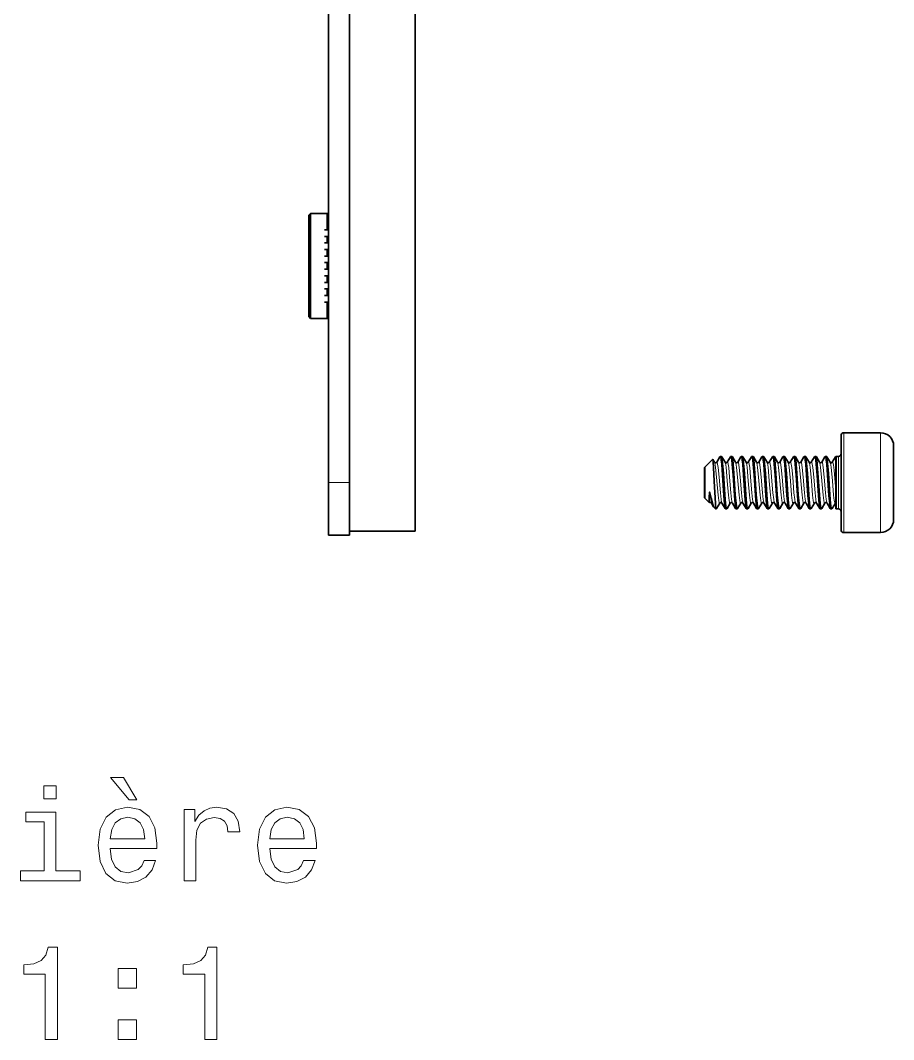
# Model space of a CAD drawing. Extents: x 386 to 1090, y 188 to 736.
# Drawn here: x 954.15 to 987.39, y 384.8 to 423.6 of the extents above; entities that cross this region are included whole.
import ezdxf

# ---------------------------------------------------------------- set-up
doc = ezdxf.new("R2010")
doc.units = 0

msp = doc.modelspace()

# ---------------------------------------------------------------- linework, layer by layer
at = {"color": 7, "lineweight": 35}
for p, q in [((965.873, 406), (965.873, 435)), ((966.678, 406), (966.678, 435)), ((969.178, 426.65), (969.178, 404.15))]:
    msp.add_line(p, q, dxfattribs=at)
at = {"color": 7, "lineweight": 35, "ltscale": 0.002475}
for p, q in [((965.123, 416.18), (965.193, 416.25)), ((965.123, 412.322), (965.193, 412.252))]:
    msp.add_line(p, q, dxfattribs=at)
at = {"color": 7, "lineweight": 35, "ltscale": 0.09645}
msp.add_line((965.123, 416.18), (965.123, 412.322), dxfattribs=at)
at = {"color": 7, "lineweight": 35, "ltscale": 0.09995}
msp.add_line((965.193, 412.252), (965.193, 416.25), dxfattribs=at)
at = {"color": 7, "lineweight": 35, "ltscale": 0.01575}
for p, q in [((965.823, 416.25), (965.193, 416.25)), ((965.823, 412.252), (965.193, 412.252))]:
    msp.add_line(p, q, dxfattribs=at)
at = {"color": 7, "lineweight": 35, "ltscale": 0.003749}
for p, q in [((965.873, 416.251), (965.723, 416.251)), ((965.873, 415.625), (965.723, 415.625)), ((965.873, 415.375), (965.723, 415.375)), ((965.873, 415.125), (965.723, 415.125)), ((965.873, 414.875), (965.723, 414.875)), ((965.873, 414.625), (965.723, 414.625)), ((965.873, 414.375), (965.723, 414.375)), ((965.873, 414.125), (965.723, 414.125)), ((965.873, 413.875), (965.723, 413.875)), ((965.873, 413.625), (965.723, 413.625)), ((965.873, 413.375), (965.723, 413.375)), ((965.873, 413.125), (965.723, 413.125)), ((965.873, 412.875), (965.723, 412.875)), ((965.873, 412.249), (965.723, 412.249))]:
    msp.add_line(p, q, dxfattribs=at)
at = {"color": 7, "lineweight": 35, "ltscale": 0.015625}
msp.add_line((965.823, 416.25), (965.823, 415.625), dxfattribs=at)
at = {"color": 7, "lineweight": 35, "ltscale": 0.003125}
for p, q in [((965.823, 416.25), (965.823, 416.125)), ((965.823, 416), (965.823, 416.125)), ((965.823, 412.375), (965.823, 412.5)), ((965.823, 412.375), (965.823, 412.25))]:
    msp.add_line(p, q, dxfattribs=at)
at = {"color": 7, "lineweight": 13, "ltscale": 0.00125}
for p, q in [((965.823, 416.125), (965.873, 416.125)), ((965.823, 412.375), (965.873, 412.375))]:
    msp.add_line(p, q, dxfattribs=at)
at = {"color": 7, "lineweight": 35, "ltscale": 0.00125}
for p, q in [((965.873, 416), (965.823, 416)), ((965.873, 412.5), (965.823, 412.5)), ((965.873, 412.5), (965.823, 412.5)), ((965.873, 412.5), (965.823, 412.5)), ((965.873, 412.5), (965.823, 412.5)), ((965.873, 412.5), (965.823, 412.5)), ((965.873, 412.5), (965.823, 412.5))]:
    msp.add_line(p, q, dxfattribs=at)
at = {"color": 7, "lineweight": 35, "ltscale": 0.000553894}
for p, q in [((965.873, 416.25), (965.873, 416.228)), ((965.873, 412.272), (965.873, 412.25))]:
    msp.add_line(p, q, dxfattribs=at)
at = {"color": 7, "lineweight": 35, "ltscale": 0.00625}
for p, q in [((965.873, 415.625), (965.873, 415.375)), ((965.823, 415.375), (965.823, 415.125)), ((965.873, 415.375), (965.873, 415.125)), ((965.823, 414.875), (965.823, 414.625)), ((965.873, 415.125), (965.873, 414.875)), ((965.873, 414.875), (965.873, 414.625)), ((965.873, 414.625), (965.873, 414.375)), ((965.823, 414.375), (965.823, 414.125)), ((965.873, 414.375), (965.873, 414.125)), ((965.873, 414.125), (965.873, 413.875)), ((965.823, 413.875), (965.823, 413.625)), ((965.873, 413.875), (965.873, 413.625)), ((965.873, 413.625), (965.873, 413.375)), ((965.823, 413.375), (965.823, 413.125)), ((965.873, 413.375), (965.873, 413.125)), ((965.873, 413.125), (965.873, 412.875))]:
    msp.add_line(p, q, dxfattribs=at)
at = {"color": 7, "lineweight": 35, "ltscale": 0.015575}
msp.add_line((965.823, 412.875), (965.823, 412.252), dxfattribs=at)
at = {"color": 7, "lineweight": 35, "ltscale": 0.002502}
msp.add_line((965.823, 412.25), (965.723, 412.25), dxfattribs=at)
at = {"color": 7, "lineweight": 13, "ltscale": 0.005814}
for p, q in [((985.49, 407.667), (985.49, 407.9)), ((986.89, 407.667), (986.89, 407.9))]:
    msp.add_line(p, q, dxfattribs=at)
at = {"color": 7, "lineweight": 35, "ltscale": 0.035001}
for p, q in [((985.49, 407.9), (986.89, 407.9)), ((985.49, 404.1), (986.89, 404.1))]:
    msp.add_line(p, q, dxfattribs=at)
at = {"color": 7, "lineweight": 35, "ltscale": 0.005508}
msp.add_line((985.39, 407.58), (985.39, 407.8), dxfattribs=at)
at = {"color": 7, "lineweight": 35, "ltscale": 0.084491}
msp.add_line((985.39, 404.2), (985.39, 407.58), dxfattribs=at)
at = {"color": 7, "lineweight": 13, "ltscale": 0.089185}
for p, q in [((985.49, 404.1), (985.49, 407.667)), ((986.89, 404.1), (986.89, 407.667))]:
    msp.add_line(p, q, dxfattribs=at)
at = {"color": 7, "lineweight": 35, "ltscale": 0.004285}
msp.add_line((987.39, 407.229), (987.39, 407.4), dxfattribs=at)
at = {"color": 7, "lineweight": 35, "ltscale": 0.065715}
msp.add_line((987.39, 404.6), (987.39, 407.229), dxfattribs=at)
at = {"color": 7, "lineweight": 35, "ltscale": 0.010248}
msp.add_line((980.213, 406.599), (980.503, 406.889), dxfattribs=at)
at = {"color": 7, "lineweight": 35, "ltscale": 0.003224}
msp.add_line((980.508, 406.887), (980.573, 406.776), dxfattribs=at)
at = {"color": 7, "lineweight": 35, "ltscale": 0.006018}
for p, q in [((980.776, 406.984), (980.655, 406.776)), ((981.176, 406.984), (981.055, 406.776)), ((981.976, 406.984), (981.855, 406.776)), ((982.452, 406.984), (982.573, 406.776)), ((982.776, 406.984), (982.655, 406.776)), ((983.176, 406.984), (983.055, 406.776)), ((983.976, 406.984), (983.855, 406.776)), ((984.452, 406.984), (984.573, 406.776)), ((984.776, 406.984), (984.655, 406.776)), ((985.176, 406.984), (985.055, 406.776)), ((980.976, 405.016), (980.855, 405.224)), ((981.452, 405.016), (981.573, 405.224)), ((981.776, 405.016), (981.655, 405.224)), ((982.176, 405.016), (982.055, 405.224)), ((982.976, 405.016), (982.855, 405.224)), ((983.452, 405.016), (983.573, 405.224)), ((983.776, 405.016), (983.655, 405.224)), ((984.176, 405.016), (984.055, 405.224)), ((984.976, 405.016), (984.855, 405.224))]:
    msp.add_line(p, q, dxfattribs=at)
at = {"color": 7, "lineweight": 35, "ltscale": 0.000671387}
for p, q in [((980.8, 407), (980.827, 407)), ((981.6, 407), (981.627, 407)), ((982.4, 407), (982.427, 407)), ((982.8, 407), (982.827, 407)), ((983.6, 407), (983.627, 407)), ((984.4, 407), (984.427, 407)), ((984.8, 407), (984.827, 407)), ((981.4, 405), (981.427, 405)), ((981.8, 405), (981.827, 405)), ((982.6, 405), (982.627, 405)), ((983.4, 405), (983.427, 405)), ((983.8, 405), (983.827, 405)), ((984.6, 405), (984.627, 405))]:
    msp.add_line(p, q, dxfattribs=at)
at = {"color": 7, "lineweight": 35, "ltscale": 0.006017}
for p, q in [((980.852, 406.984), (980.973, 406.776)), ((981.252, 406.984), (981.373, 406.776)), ((981.576, 406.984), (981.455, 406.776)), ((981.652, 406.984), (981.773, 406.776)), ((982.052, 406.984), (982.173, 406.776)), ((982.376, 406.984), (982.255, 406.776)), ((982.852, 406.984), (982.973, 406.776)), ((983.252, 406.984), (983.373, 406.776)), ((983.576, 406.984), (983.455, 406.776)), ((983.652, 406.984), (983.773, 406.776)), ((984.052, 406.984), (984.173, 406.776)), ((984.376, 406.984), (984.255, 406.776)), ((984.852, 406.984), (984.973, 406.776)), ((980.652, 405.016), (980.773, 405.224)), ((981.052, 405.016), (981.173, 405.224)), ((981.376, 405.016), (981.255, 405.224)), ((981.852, 405.016), (981.973, 405.224)), ((982.252, 405.016), (982.373, 405.224)), ((982.576, 405.016), (982.455, 405.224)), ((982.652, 405.016), (982.773, 405.224)), ((983.052, 405.016), (983.173, 405.224)), ((983.376, 405.016), (983.255, 405.224)), ((983.852, 405.016), (983.973, 405.224)), ((984.252, 405.016), (984.373, 405.224)), ((984.576, 405.016), (984.455, 405.224)), ((984.652, 405.016), (984.773, 405.224))]:
    msp.add_line(p, q, dxfattribs=at)
at = {"color": 7, "lineweight": 35, "ltscale": 0.000669861}
for p, q in [((981.2, 407), (981.227, 407)), ((982, 407), (982.027, 407)), ((983.2, 407), (983.227, 407)), ((984, 407), (984.027, 407)), ((981, 405), (981.027, 405)), ((982.2, 405), (982.227, 405)), ((983, 405), (983.027, 405)), ((984.2, 405), (984.227, 405)), ((985, 405), (985.027, 405))]:
    msp.add_line(p, q, dxfattribs=at)
at = {"color": 7, "lineweight": 35, "ltscale": 0.000364194}
msp.add_line((985.185, 406.995), (985.176, 406.984), dxfattribs=at)
at = {"color": 7, "lineweight": 13, "ltscale": 0.000153252}
msp.add_line((985.188, 406.987), (985.183, 406.99), dxfattribs=at)
at = {"color": 7, "lineweight": 13, "ltscale": 2.97155e-05}
msp.add_line((985.187, 406.994), (985.185, 406.995), dxfattribs=at)
at = {"color": 7, "lineweight": 13, "ltscale": 0.000746147}
msp.add_line((985.188, 406.987), (985.19, 406.957), dxfattribs=at)
at = {"color": 7, "lineweight": 13, "ltscale": 0.031986}
msp.add_line((985.188, 406.987), (985.188, 405.707), dxfattribs=at)
at = {"color": 7, "lineweight": 35, "ltscale": 0.002422}
msp.add_line((985.19, 406.86), (985.19, 406.957), dxfattribs=at)
at = {"color": 7, "lineweight": 35, "ltscale": 0.046001}
msp.add_line((985.19, 405.02), (985.19, 406.86), dxfattribs=at)
at = {"color": 7, "lineweight": 13, "ltscale": 0.000152445}
msp.add_line((985.2, 407), (985.206, 406.997), dxfattribs=at)
at = {"color": 7, "lineweight": 35, "ltscale": 0.002228}
msp.add_line((985.2, 407), (985.29, 407), dxfattribs=at)
at = {"color": 7, "lineweight": 13, "ltscale": 0.002471}
msp.add_line((985.21, 406.878), (985.21, 406.976), dxfattribs=at)
at = {"color": 7, "lineweight": 13, "ltscale": 0.04694}
for p, q in [((985.21, 405), (985.21, 406.878)), ((985.29, 405), (985.29, 406.878))]:
    msp.add_line(p, q, dxfattribs=at)
at = {"color": 7, "lineweight": 13, "ltscale": 0.00306}
msp.add_line((985.29, 406.878), (985.29, 407), dxfattribs=at)
at = {"color": 7, "lineweight": 35, "ltscale": 0.001661}
msp.add_line((980.19, 406.476), (980.19, 406.543), dxfattribs=at)
at = {"color": 7, "lineweight": 35, "ltscale": 0.025469}
msp.add_line((980.19, 405.457), (980.19, 406.476), dxfattribs=at)
at = {"color": 7, "lineweight": 13, "ltscale": 0.001834}
msp.add_line((980.213, 406.526), (980.213, 406.599), dxfattribs=at)
at = {"color": 7, "lineweight": 13, "ltscale": 0.028125}
msp.add_line((980.213, 405.401), (980.213, 406.526), dxfattribs=at)
at = {"color": 7, "lineweight": 35, "ltscale": 0.05}
for p, q in [((965.873, 404), (965.873, 406)), ((966.678, 404), (966.678, 406))]:
    msp.add_line(p, q, dxfattribs=at)
at = {"color": 7, "lineweight": 13, "ltscale": 0.020126}
msp.add_line((966.678, 406), (965.873, 406), dxfattribs=at)
at = {"color": 7, "lineweight": 13, "ltscale": 0.008883}
msp.add_line((985.18, 405.352), (985.188, 405.707), dxfattribs=at)
at = {"color": 7, "lineweight": 13, "ltscale": 7.09985e-05}
msp.add_line((985.188, 405.707), (985.19, 405.705), dxfattribs=at)
at = {"color": 7, "lineweight": 35, "ltscale": 0.005892}
msp.add_line((980.213, 405.401), (980.38, 405.234), dxfattribs=at)
at = {"color": 7, "lineweight": 35, "ltscale": 4.73576e-05}
msp.add_line((980.382, 405.234), (980.38, 405.234), dxfattribs=at)
at = {"color": 7, "lineweight": 35, "ltscale": 0.004066}
msp.add_line((980.537, 405.084), (980.455, 405.224), dxfattribs=at)
at = {"color": 7, "lineweight": 35, "ltscale": 0.004614}
msp.add_line((980.614, 405.022), (980.604, 405.206), dxfattribs=at)
at = {"color": 7, "lineweight": 35, "ltscale": 0.005928}
msp.add_line((985.052, 405.016), (985.171, 405.221), dxfattribs=at)
at = {"color": 7, "lineweight": 13, "ltscale": 0.000165837}
msp.add_line((985.171, 405.221), (985.172, 405.228), dxfattribs=at)
at = {"color": 7, "lineweight": 35, "ltscale": 0.000758097}
msp.add_line((980.555, 405.059), (980.537, 405.084), dxfattribs=at)
at = {"color": 7, "lineweight": 35, "ltscale": 0.002091}
msp.add_line((980.555, 405.059), (980.614, 405), dxfattribs=at)
at = {"color": 7, "lineweight": 35, "ltscale": 0.000553131}
msp.add_line((980.614, 405), (980.614, 405.022), dxfattribs=at)
at = {"color": 7, "lineweight": 35, "ltscale": 0.000335693}
msp.add_line((980.614, 405), (980.627, 405), dxfattribs=at)
at = {"color": 7, "lineweight": 35, "ltscale": 0.001999}
msp.add_line((985.21, 405), (985.29, 405), dxfattribs=at)
at = {"color": 7, "lineweight": 35, "ltscale": 0.020126}
msp.add_line((966.678, 404), (965.873, 404), dxfattribs=at)
at = {"color": 7, "lineweight": 35, "ltscale": 0.0625}
msp.add_line((969.178, 404.15), (966.678, 404.15), dxfattribs=at)
at = {"color": 7, "lineweight": 35}
for points in [[(980.604, 405.206), (980.564, 406.056), (980.539, 406.574), (980.523, 406.798)], [(980.397, 405.607), (980.385, 405.642), (980.384, 405.642), (980.375, 405.609), (980.369, 405.461), (980.368, 405.429)], [(980.537, 405.084), (980.503, 405.162), (980.439, 405.407), (980.397, 405.607)], [(980.368, 405.429), (980.373, 405.272), (980.378, 405.238), (980.379, 405.235), (980.38, 405.234)]]:
    msp.add_lwpolyline(points, dxfattribs=at)
at = {"color": 7, "lineweight": 13}
for points in [[(980.573, 406.776), (980.586, 406.737), (980.61, 406.585), (980.658, 406.066), (980.705, 405.525), (980.731, 405.316), (980.746, 405.248), (980.754, 405.227), (980.758, 405.22), (980.762, 405.217), (980.764, 405.217)], [(980.664, 406.783), (980.667, 406.783), (980.669, 406.781), (980.673, 406.775), (980.679, 406.761), (980.711, 406.58), (980.747, 406.21), (980.797, 405.613), (980.824, 405.362), (980.844, 405.253), (980.855, 405.224)], [(980.815, 406.868), (980.795, 406.973), (980.788, 406.987), (980.785, 406.99), (980.783, 406.99)], [(980.832, 406.878), (980.812, 406.983), (980.805, 406.997), (980.802, 407), (980.8, 407)], [(980.976, 405.016), (980.965, 405.049), (980.944, 405.19), (980.916, 405.507), (980.864, 406.285), (980.832, 406.708), (980.815, 406.868)], [(980.859, 406.878), (980.839, 406.982), (980.832, 406.997), (980.829, 407), (980.827, 407)], [(981, 405), (980.999, 405), (980.996, 405.003), (980.992, 405.008), (980.986, 405.026), (980.958, 405.21), (980.93, 405.559), (980.875, 406.387), (980.832, 406.878)], [(981.027, 405), (981.026, 405), (981.023, 405.002), (981.021, 405.005), (981.016, 405.016), (980.993, 405.139), (980.964, 405.454), (980.91, 406.265), (980.877, 406.71), (980.859, 406.878)], [(981.045, 405.01), (981.043, 405.01), (981.04, 405.013), (981.037, 405.017), (981.031, 405.033), (981.004, 405.202), (980.975, 405.542), (980.921, 406.359), (980.876, 406.869)], [(980.973, 406.776), (980.986, 406.737), (981.01, 406.585), (981.058, 406.066), (981.105, 405.525), (981.131, 405.316), (981.146, 405.248), (981.154, 405.227), (981.158, 405.22), (981.162, 405.217), (981.164, 405.217)], [(981.064, 406.783), (981.067, 406.783), (981.069, 406.781), (981.073, 406.775), (981.079, 406.761), (981.111, 406.58), (981.147, 406.21), (981.197, 405.613), (981.224, 405.362), (981.244, 405.253), (981.255, 405.224)], [(981.215, 406.868), (981.195, 406.973), (981.188, 406.987), (981.185, 406.99), (981.183, 406.99)], [(981.232, 406.878), (981.212, 406.983), (981.205, 406.997), (981.202, 407), (981.2, 407)], [(981.376, 405.016), (981.365, 405.049), (981.344, 405.19), (981.316, 405.507), (981.264, 406.285), (981.232, 406.708), (981.215, 406.868)], [(981.259, 406.878), (981.239, 406.982), (981.232, 406.997), (981.229, 407), (981.227, 407)], [(981.4, 405), (981.399, 405), (981.396, 405.003), (981.392, 405.008), (981.386, 405.026), (981.358, 405.21), (981.329, 405.559), (981.275, 406.387), (981.232, 406.878)], [(981.427, 405), (981.426, 405), (981.423, 405.002), (981.421, 405.005), (981.416, 405.016), (981.393, 405.139), (981.364, 405.454), (981.31, 406.265), (981.277, 406.71), (981.259, 406.878)], [(981.445, 405.01), (981.443, 405.01), (981.44, 405.013), (981.437, 405.017), (981.431, 405.033), (981.404, 405.202), (981.375, 405.542), (981.321, 406.359), (981.276, 406.869)], [(981.373, 406.776), (981.386, 406.737), (981.41, 406.585), (981.458, 406.066), (981.505, 405.525), (981.531, 405.316), (981.546, 405.248), (981.554, 405.227), (981.558, 405.22), (981.562, 405.217), (981.564, 405.217)], [(981.464, 406.783), (981.467, 406.783), (981.469, 406.781), (981.473, 406.775), (981.479, 406.761), (981.511, 406.58), (981.547, 406.21), (981.597, 405.613), (981.624, 405.362), (981.644, 405.253), (981.655, 405.224)], [(981.615, 406.868), (981.595, 406.973), (981.588, 406.987), (981.585, 406.99), (981.583, 406.99)], [(981.632, 406.878), (981.612, 406.983), (981.605, 406.997), (981.602, 407), (981.6, 407)], [(981.776, 405.016), (981.765, 405.049), (981.744, 405.19), (981.716, 405.507), (981.664, 406.285), (981.632, 406.708), (981.615, 406.868)], [(981.659, 406.878), (981.639, 406.982), (981.632, 406.997), (981.629, 407), (981.627, 407)], [(981.8, 405), (981.799, 405), (981.796, 405.003), (981.792, 405.008), (981.786, 405.026), (981.758, 405.21), (981.729, 405.559), (981.675, 406.387), (981.632, 406.878)], [(981.827, 405), (981.826, 405), (981.823, 405.002), (981.821, 405.005), (981.816, 405.016), (981.793, 405.139), (981.764, 405.454), (981.71, 406.265), (981.677, 406.71), (981.659, 406.878)], [(981.845, 405.01), (981.843, 405.01), (981.84, 405.013), (981.837, 405.017), (981.831, 405.033), (981.804, 405.202), (981.775, 405.542), (981.721, 406.359), (981.676, 406.869)], [(981.773, 406.776), (981.786, 406.737), (981.81, 406.585), (981.858, 406.066), (981.905, 405.525), (981.931, 405.316), (981.946, 405.248), (981.954, 405.227), (981.958, 405.22), (981.962, 405.217), (981.964, 405.217)], [(981.864, 406.783), (981.867, 406.783), (981.869, 406.781), (981.873, 406.775), (981.879, 406.761), (981.911, 406.58), (981.947, 406.21), (981.997, 405.613), (982.024, 405.362), (982.044, 405.253), (982.055, 405.224)], [(982.015, 406.868), (981.995, 406.973), (981.988, 406.987), (981.985, 406.99), (981.983, 406.99)], [(982.032, 406.878), (982.012, 406.983), (982.005, 406.997), (982.002, 407), (982, 407)], [(982.176, 405.016), (982.165, 405.049), (982.144, 405.19), (982.116, 405.507), (982.064, 406.285), (982.032, 406.708), (982.015, 406.868)], [(982.059, 406.878), (982.039, 406.982), (982.032, 406.997), (982.029, 407), (982.027, 407)], [(982.2, 405), (982.199, 405), (982.196, 405.003), (982.192, 405.008), (982.186, 405.026), (982.158, 405.21), (982.129, 405.559), (982.075, 406.387), (982.032, 406.878)], [(982.227, 405), (982.226, 405), (982.223, 405.002), (982.221, 405.005), (982.216, 405.016), (982.193, 405.139), (982.164, 405.454), (982.11, 406.265), (982.077, 406.71), (982.059, 406.878)], [(982.245, 405.01), (982.243, 405.01), (982.24, 405.013), (982.237, 405.017), (982.231, 405.033), (982.204, 405.202), (982.175, 405.542), (982.121, 406.359), (982.076, 406.869)], [(982.173, 406.776), (982.186, 406.737), (982.21, 406.585), (982.258, 406.066), (982.305, 405.525), (982.331, 405.316), (982.346, 405.248), (982.354, 405.227), (982.358, 405.22), (982.362, 405.217), (982.364, 405.217)], [(982.264, 406.783), (982.267, 406.783), (982.269, 406.781), (982.273, 406.775), (982.279, 406.761), (982.311, 406.58), (982.347, 406.21), (982.397, 405.613), (982.424, 405.362), (982.444, 405.253), (982.455, 405.224)], [(982.415, 406.868), (982.395, 406.973), (982.388, 406.987), (982.385, 406.99), (982.383, 406.99)], [(982.432, 406.878), (982.412, 406.983), (982.405, 406.997), (982.402, 407), (982.4, 407)], [(982.576, 405.016), (982.565, 405.049), (982.544, 405.19), (982.516, 405.507), (982.464, 406.285), (982.432, 406.708), (982.415, 406.868)], [(982.459, 406.878), (982.439, 406.982), (982.432, 406.997), (982.429, 407), (982.427, 407)], [(982.6, 405), (982.599, 405), (982.596, 405.003), (982.592, 405.008), (982.586, 405.026), (982.558, 405.21), (982.529, 405.559), (982.475, 406.387), (982.432, 406.878)], [(982.627, 405), (982.626, 405), (982.623, 405.002), (982.621, 405.005), (982.616, 405.016), (982.593, 405.139), (982.564, 405.454), (982.51, 406.265), (982.477, 406.71), (982.459, 406.878)], [(982.645, 405.01), (982.643, 405.01), (982.64, 405.013), (982.637, 405.017), (982.631, 405.033), (982.604, 405.202), (982.575, 405.542), (982.521, 406.359), (982.476, 406.869)], [(982.573, 406.776), (982.586, 406.737), (982.61, 406.585), (982.658, 406.066), (982.705, 405.525), (982.731, 405.316), (982.746, 405.248), (982.754, 405.227), (982.758, 405.22), (982.762, 405.217), (982.764, 405.217)], [(982.664, 406.783), (982.667, 406.783), (982.669, 406.781), (982.673, 406.775), (982.679, 406.761), (982.711, 406.58), (982.747, 406.21), (982.797, 405.613), (982.824, 405.362), (982.844, 405.253), (982.855, 405.224)], [(982.815, 406.868), (982.795, 406.973), (982.788, 406.987), (982.785, 406.99), (982.783, 406.99)], [(982.832, 406.878), (982.812, 406.983), (982.805, 406.997), (982.802, 407), (982.8, 407)], [(982.976, 405.016), (982.965, 405.049), (982.944, 405.19), (982.916, 405.507), (982.864, 406.285), (982.832, 406.708), (982.815, 406.868)], [(982.859, 406.878), (982.839, 406.982), (982.832, 406.997), (982.829, 407), (982.827, 407)], [(983, 405), (982.999, 405), (982.996, 405.003), (982.992, 405.008), (982.986, 405.026), (982.958, 405.21), (982.93, 405.559), (982.875, 406.387), (982.832, 406.878)], [(983.027, 405), (983.026, 405), (983.023, 405.002), (983.021, 405.005), (983.016, 405.016), (982.993, 405.139), (982.964, 405.454), (982.91, 406.265), (982.877, 406.71), (982.859, 406.878)], [(983.045, 405.01), (983.043, 405.01), (983.04, 405.013), (983.037, 405.017), (983.031, 405.033), (983.004, 405.202), (982.975, 405.542), (982.921, 406.359), (982.876, 406.869)], [(982.973, 406.776), (982.986, 406.737), (983.01, 406.585), (983.058, 406.066), (983.105, 405.525), (983.131, 405.316), (983.146, 405.248), (983.154, 405.227), (983.158, 405.22), (983.162, 405.217), (983.164, 405.217)], [(983.064, 406.783), (983.067, 406.783), (983.069, 406.781), (983.073, 406.775), (983.079, 406.761), (983.111, 406.58), (983.147, 406.21), (983.197, 405.613), (983.224, 405.362), (983.244, 405.253), (983.255, 405.224)], [(983.215, 406.868), (983.195, 406.973), (983.188, 406.987), (983.185, 406.99), (983.183, 406.99)], [(983.232, 406.878), (983.212, 406.983), (983.205, 406.997), (983.202, 407), (983.2, 407)], [(983.376, 405.016), (983.365, 405.049), (983.344, 405.19), (983.316, 405.507), (983.264, 406.285), (983.232, 406.708), (983.215, 406.868)], [(983.259, 406.878), (983.239, 406.982), (983.232, 406.997), (983.229, 407), (983.227, 407)], [(983.4, 405), (983.399, 405), (983.396, 405.003), (983.392, 405.008), (983.386, 405.026), (983.358, 405.21), (983.329, 405.559), (983.275, 406.387), (983.232, 406.878)], [(983.427, 405), (983.426, 405), (983.423, 405.002), (983.421, 405.005), (983.416, 405.016), (983.393, 405.139), (983.364, 405.454), (983.31, 406.265), (983.277, 406.71), (983.259, 406.878)], [(983.445, 405.01), (983.443, 405.01), (983.44, 405.013), (983.437, 405.017), (983.431, 405.033), (983.404, 405.202), (983.375, 405.542), (983.321, 406.359), (983.276, 406.869)], [(983.373, 406.776), (983.386, 406.737), (983.41, 406.585), (983.458, 406.066), (983.505, 405.525), (983.531, 405.316), (983.546, 405.248), (983.554, 405.227), (983.558, 405.22), (983.562, 405.217), (983.564, 405.217)], [(983.464, 406.783), (983.467, 406.783), (983.469, 406.781), (983.473, 406.775), (983.479, 406.761), (983.511, 406.58), (983.547, 406.21), (983.597, 405.613), (983.624, 405.362), (983.644, 405.253), (983.655, 405.224)], [(983.615, 406.868), (983.595, 406.973), (983.588, 406.987), (983.585, 406.99), (983.583, 406.99)], [(983.632, 406.878), (983.612, 406.983), (983.605, 406.997), (983.602, 407), (983.6, 407)], [(983.776, 405.016), (983.765, 405.049), (983.744, 405.19), (983.716, 405.507), (983.664, 406.285), (983.632, 406.708), (983.615, 406.868)], [(983.659, 406.878), (983.639, 406.982), (983.632, 406.997), (983.629, 407), (983.627, 407)], [(983.8, 405), (983.799, 405), (983.796, 405.003), (983.792, 405.008), (983.786, 405.026), (983.758, 405.21), (983.729, 405.559), (983.675, 406.387), (983.632, 406.878)], [(983.827, 405), (983.826, 405), (983.823, 405.002), (983.821, 405.005), (983.816, 405.016), (983.793, 405.139), (983.764, 405.454), (983.71, 406.265), (983.677, 406.71), (983.659, 406.878)], [(983.845, 405.01), (983.843, 405.01), (983.84, 405.013), (983.837, 405.017), (983.831, 405.033), (983.804, 405.202), (983.775, 405.542), (983.721, 406.359), (983.676, 406.869)], [(983.773, 406.776), (983.786, 406.737), (983.81, 406.585), (983.858, 406.066), (983.905, 405.525), (983.931, 405.316), (983.946, 405.248), (983.954, 405.227), (983.958, 405.22), (983.962, 405.217), (983.964, 405.217)], [(983.864, 406.783), (983.867, 406.783), (983.869, 406.781), (983.873, 406.775), (983.879, 406.761), (983.911, 406.58), (983.947, 406.21), (983.997, 405.613), (984.024, 405.362), (984.044, 405.253), (984.055, 405.224)], [(984.015, 406.868), (983.995, 406.973), (983.988, 406.987), (983.985, 406.99), (983.983, 406.99)], [(984.032, 406.878), (984.012, 406.983), (984.005, 406.997), (984.002, 407), (984, 407)], [(984.176, 405.016), (984.165, 405.049), (984.144, 405.19), (984.116, 405.507), (984.064, 406.285), (984.032, 406.708), (984.015, 406.868)], [(984.059, 406.878), (984.039, 406.982), (984.032, 406.997), (984.029, 407), (984.027, 407)], [(984.2, 405), (984.199, 405), (984.196, 405.003), (984.192, 405.008), (984.186, 405.026), (984.158, 405.21), (984.129, 405.559), (984.075, 406.387), (984.032, 406.878)], [(984.227, 405), (984.226, 405), (984.223, 405.002), (984.221, 405.005), (984.216, 405.016), (984.193, 405.139), (984.164, 405.454), (984.11, 406.265), (984.077, 406.71), (984.059, 406.878)], [(984.245, 405.01), (984.243, 405.01), (984.24, 405.013), (984.237, 405.017), (984.231, 405.033), (984.204, 405.202), (984.175, 405.542), (984.121, 406.359), (984.076, 406.869)], [(984.173, 406.776), (984.186, 406.737), (984.21, 406.585), (984.258, 406.066), (984.305, 405.525), (984.331, 405.316), (984.346, 405.248), (984.354, 405.227), (984.358, 405.22), (984.362, 405.217), (984.364, 405.217)], [(984.264, 406.783), (984.267, 406.783), (984.269, 406.781), (984.273, 406.775), (984.279, 406.761), (984.311, 406.58), (984.347, 406.21), (984.397, 405.613), (984.424, 405.362), (984.444, 405.253), (984.455, 405.224)], [(984.415, 406.868), (984.395, 406.973), (984.388, 406.987), (984.385, 406.99), (984.383, 406.99)], [(984.432, 406.878), (984.412, 406.983), (984.405, 406.997), (984.402, 407), (984.4, 407)], [(984.576, 405.016), (984.565, 405.049), (984.544, 405.19), (984.516, 405.507), (984.464, 406.285), (984.432, 406.708), (984.415, 406.868)], [(984.459, 406.878), (984.439, 406.982), (984.432, 406.997), (984.429, 407), (984.427, 407)], [(984.6, 405), (984.599, 405), (984.596, 405.003), (984.592, 405.008), (984.586, 405.026), (984.558, 405.21), (984.529, 405.559), (984.475, 406.387), (984.432, 406.878)], [(984.627, 405), (984.626, 405), (984.623, 405.002), (984.621, 405.005), (984.616, 405.016), (984.593, 405.139), (984.564, 405.454), (984.51, 406.265), (984.477, 406.71), (984.459, 406.878)], [(984.645, 405.01), (984.643, 405.01), (984.64, 405.013), (984.637, 405.017), (984.631, 405.033), (984.604, 405.202), (984.575, 405.542), (984.521, 406.359), (984.476, 406.869)], [(984.573, 406.776), (984.586, 406.737), (984.61, 406.585), (984.658, 406.066), (984.705, 405.525), (984.731, 405.316), (984.746, 405.248), (984.754, 405.227), (984.758, 405.22), (984.762, 405.217), (984.764, 405.217)], [(984.664, 406.783), (984.667, 406.783), (984.669, 406.781), (984.673, 406.775), (984.679, 406.761), (984.711, 406.58), (984.747, 406.21), (984.797, 405.613), (984.824, 405.362), (984.844, 405.253), (984.855, 405.224)], [(984.815, 406.868), (984.795, 406.973), (984.788, 406.987), (984.785, 406.99), (984.783, 406.99)], [(984.832, 406.878), (984.812, 406.983), (984.805, 406.997), (984.802, 407), (984.8, 407)], [(984.976, 405.016), (984.965, 405.049), (984.944, 405.19), (984.916, 405.507), (984.864, 406.285), (984.832, 406.708), (984.815, 406.868)], [(984.859, 406.878), (984.839, 406.982), (984.832, 406.997), (984.829, 407), (984.827, 407)], [(985, 405), (984.999, 405), (984.996, 405.003), (984.992, 405.008), (984.986, 405.026), (984.958, 405.21), (984.93, 405.559), (984.875, 406.387), (984.832, 406.878)], [(985.027, 405), (985.026, 405), (985.023, 405.002), (985.021, 405.005), (985.016, 405.016), (984.993, 405.139), (984.964, 405.454), (984.91, 406.265), (984.877, 406.71), (984.859, 406.878)], [(985.045, 405.01), (985.043, 405.01), (985.04, 405.013), (985.037, 405.017), (985.031, 405.033), (985.004, 405.202), (984.975, 405.542), (984.921, 406.359), (984.876, 406.869)], [(984.973, 406.776), (984.986, 406.737), (985.01, 406.585), (985.058, 406.066), (985.105, 405.525), (985.131, 405.316), (985.146, 405.248), (985.154, 405.227), (985.158, 405.22), (985.162, 405.217), (985.164, 405.217)], [(985.064, 406.783), (985.068, 406.782), (985.07, 406.78), (985.075, 406.772), (985.096, 406.684), (985.123, 406.472), (985.188, 405.707)], [(980.397, 405.607), (980.438, 405.279), (980.449, 405.237), (980.455, 405.224)], [(980.604, 405.206), (980.625, 405.055), (980.637, 405.018), (980.64, 405.012), (980.642, 405.011), (980.645, 405.01)]]:
    msp.add_lwpolyline(points, dxfattribs=at)
for points in [[(958.581, 393.92), (958.077, 394.777), (957.583, 394.777), (958.284, 393.92)], [(955.515, 394.464), (955.046, 394.464), (955.046, 393.96), (955.515, 393.96)], [(955.5, 391.217), (955.5, 393.461), (954.36, 393.461), (954.36, 393.083), (955.056, 393.083), (955.056, 391.217), (954.148, 391.217), (954.148, 390.843), (956.418, 390.843), (956.418, 391.217)], [(957.567, 392.069), (959.343, 392.069), (959.348, 392.276), (959.267, 392.856), (959.045, 393.289), (958.692, 393.552), (958.223, 393.647), (957.764, 393.547), (957.411, 393.264), (957.184, 392.805), (957.103, 392.2), (957.179, 391.58), (957.406, 391.126), (957.754, 390.843), (958.208, 390.748), (958.601, 390.813), (958.924, 390.985), (959.161, 391.257), (959.297, 391.62), (958.859, 391.62), (958.768, 391.418), (958.637, 391.267), (958.263, 391.146), (957.976, 391.201), (957.759, 391.378), (957.618, 391.665), (957.567, 392.054)], [(960.382, 390.843), (960.825, 390.843), (960.825, 392.392), (960.871, 392.765), (961.007, 393.032), (961.229, 393.194), (961.526, 393.249), (961.748, 393.214), (961.915, 393.113), (962.016, 392.941), (962.051, 392.709), (962.5, 392.709), (962.439, 393.118), (962.273, 393.41), (961.995, 393.587), (961.617, 393.647), (961.36, 393.607), (961.138, 393.506), (960.941, 393.335), (960.785, 393.103), (960.785, 393.552), (960.382, 393.552)], [(963.639, 392.069), (965.415, 392.069), (965.42, 392.276), (965.339, 392.856), (965.117, 393.289), (964.764, 393.552), (964.295, 393.647), (963.836, 393.547), (963.483, 393.264), (963.256, 392.805), (963.175, 392.2), (963.251, 391.58), (963.478, 391.126), (963.826, 390.843), (964.28, 390.748), (964.673, 390.813), (964.996, 390.985), (965.233, 391.257), (965.369, 391.62), (964.931, 391.62), (964.84, 391.418), (964.709, 391.267), (964.335, 391.146), (964.048, 391.201), (963.831, 391.378), (963.69, 391.665), (963.639, 392.054)], [(957.567, 392.442), (957.623, 392.79), (957.759, 393.047), (957.966, 393.204), (958.238, 393.259), (958.505, 393.204), (958.712, 393.047), (958.838, 392.79), (958.884, 392.442)], [(963.639, 392.442), (963.695, 392.79), (963.831, 393.047), (964.038, 393.204), (964.31, 393.259), (964.578, 393.204), (964.784, 393.047), (964.91, 392.79), (964.956, 392.442)], [(955.096, 384.797), (955.555, 384.797), (955.555, 388.322), (955.212, 388.322), (955.121, 388.014), (954.94, 387.807), (954.663, 387.686), (954.279, 387.646), (954.279, 387.288), (955.096, 387.288)], [(961.168, 384.797), (961.627, 384.797), (961.627, 388.322), (961.284, 388.322), (961.193, 388.014), (961.012, 387.807), (960.735, 387.686), (960.351, 387.646), (960.351, 387.288), (961.168, 387.288)], [(957.875, 386.753), (958.571, 386.753), (958.571, 387.505), (957.875, 387.505)], [(957.875, 384.797), (958.571, 384.797), (958.571, 385.548), (957.875, 385.548)]]:
    msp.add_lwpolyline(points, close=True, dxfattribs=at)
at = {"color": 7, "lineweight": 35}
for centre, radius, start, end in [((985.49, 407.8), 0.1, 90.0336, 179.9664), ((986.89, 407.4), 0.5, 0, 90), ((985.289, 407.1), 0.1, 270.0336, 359.9664), ((980.505, 406.887), 0.00295, 7.054, 131.2936), ((980.152, 406.785), 0.371, 2.0232, 16.0567), ((980.613, 406.804), 0.0489, 214.6608, 271.0862), ((980.615, 406.804), 0.0489, 268.9138, 325.3392), ((980.802, 406.971), 0.0288, 93.3696, 154.3681), ((980.826, 406.971), 0.0288, 25.6166, 86.6275), ((981.013, 406.804), 0.0489, 214.6608, 271.0862), ((981.015, 406.804), 0.0489, 268.9138, 325.3392), ((981.202, 406.971), 0.0288, 93.3691, 154.3686), ((981.226, 406.971), 0.0288, 25.6166, 86.6275), ((981.413, 406.804), 0.0489, 214.6608, 271.0862), ((981.415, 406.804), 0.0489, 268.9138, 325.3392), ((981.602, 406.971), 0.0288, 93.3691, 154.3686), ((981.626, 406.971), 0.0288, 25.6166, 86.6275), ((981.813, 406.804), 0.0489, 214.6608, 271.0862), ((981.815, 406.804), 0.0489, 268.9138, 325.3392), ((982.002, 406.971), 0.0288, 93.3691, 154.3686), ((982.026, 406.971), 0.0288, 25.6166, 86.6275), ((982.213, 406.804), 0.0489, 214.6608, 271.0862), ((982.215, 406.804), 0.0489, 268.9138, 325.3392), ((982.402, 406.971), 0.0288, 93.3691, 154.3686), ((982.426, 406.971), 0.0288, 25.6166, 86.6275), ((982.613, 406.804), 0.0489, 214.6608, 271.0862), ((982.615, 406.804), 0.0489, 268.9138, 325.3392), ((982.802, 406.971), 0.0288, 93.3691, 154.3686), ((982.826, 406.971), 0.0288, 25.6166, 86.6275), ((983.013, 406.804), 0.0489, 214.6608, 271.0862), ((983.015, 406.804), 0.0489, 268.9138, 325.3392), ((983.202, 406.971), 0.0288, 93.3691, 154.3686), ((983.226, 406.971), 0.0288, 25.6166, 86.6275), ((983.413, 406.804), 0.0489, 214.6608, 271.0862), ((983.415, 406.804), 0.0489, 268.9138, 325.3392), ((983.602, 406.971), 0.0288, 93.3691, 154.3686), ((983.626, 406.971), 0.0288, 25.6166, 86.6275), ((983.813, 406.804), 0.0489, 214.6608, 271.0862), ((983.815, 406.804), 0.0489, 268.9138, 325.3392), ((984.002, 406.971), 0.0288, 93.3691, 154.3686), ((984.026, 406.971), 0.0288, 25.6166, 86.6275), ((984.213, 406.804), 0.0489, 214.6608, 271.0862), ((984.215, 406.804), 0.0489, 268.9138, 325.3392), ((984.402, 406.971), 0.0288, 93.3691, 154.3686), ((984.426, 406.971), 0.0288, 25.6166, 86.6275), ((984.613, 406.804), 0.0489, 214.6608, 271.0862), ((984.615, 406.804), 0.0489, 268.9138, 325.3392), ((984.802, 406.971), 0.0288, 93.3691, 154.3686), ((984.826, 406.971), 0.0288, 25.6166, 86.6275), ((985.013, 406.804), 0.0489, 214.6608, 271.0862), ((985.015, 406.804), 0.0489, 268.9138, 325.3392), ((985.201, 406.975), 0.0249, 90.5266, 127.3111), ((980.27, 406.543), 0.08, 135.0045, 179.9955), ((980.27, 405.457), 0.08, 180.0045, 224.9955), ((980.414, 405.194), 0.0513, 89.8229, 128.7815), ((980.415, 405.196), 0.049, 34.6735, 91.0847), ((980.813, 405.196), 0.0489, 88.9138, 145.3392), ((980.815, 405.196), 0.0489, 34.6608, 91.0862), ((981.213, 405.196), 0.0489, 88.9138, 145.3392), ((981.215, 405.196), 0.0489, 34.6608, 91.0862), ((981.613, 405.196), 0.0489, 88.9138, 145.3392), ((981.615, 405.196), 0.0489, 34.6608, 91.0862), ((982.013, 405.196), 0.0489, 88.9138, 145.3392), ((982.015, 405.196), 0.0489, 34.6608, 91.0862), ((982.413, 405.196), 0.0489, 88.9138, 145.3392), ((982.415, 405.196), 0.0489, 34.6608, 91.0862), ((982.813, 405.196), 0.0489, 88.9138, 145.3392), ((982.815, 405.196), 0.0489, 34.6608, 91.0862), ((983.213, 405.196), 0.0489, 88.9138, 145.3392), ((983.215, 405.196), 0.0489, 34.6608, 91.0862), ((983.613, 405.196), 0.0489, 88.9138, 145.3392), ((983.615, 405.196), 0.0489, 34.6608, 91.0862), ((984.013, 405.196), 0.0489, 88.9138, 145.3392), ((984.015, 405.196), 0.0489, 34.6608, 91.0862), ((984.413, 405.196), 0.0489, 88.9138, 145.3392), ((984.415, 405.196), 0.0489, 34.6608, 91.0862), ((984.813, 405.196), 0.0489, 88.9138, 145.3392), ((984.815, 405.196), 0.0489, 34.6608, 91.0862), ((985.18, 405.216), 0.01, 0, 149.7579), ((980.626, 405.029), 0.0288, 273.3725, 334.3834), ((981.002, 405.029), 0.0288, 205.6314, 266.6309), ((981.026, 405.029), 0.0288, 273.3725, 334.3834), ((981.402, 405.029), 0.0288, 205.6314, 266.6309), ((981.426, 405.029), 0.0288, 273.3725, 334.3834), ((981.802, 405.029), 0.0288, 205.6314, 266.6309), ((981.826, 405.029), 0.0288, 273.3725, 334.3834), ((982.202, 405.029), 0.0288, 205.6314, 266.6309), ((982.226, 405.029), 0.0288, 273.3725, 334.3834), ((982.602, 405.029), 0.0288, 205.6314, 266.6309), ((982.626, 405.029), 0.0288, 273.3725, 334.3834), ((983.002, 405.029), 0.0288, 205.6314, 266.6309), ((983.026, 405.029), 0.0288, 273.3725, 334.3834), ((983.402, 405.029), 0.0288, 205.6314, 266.6309), ((983.426, 405.029), 0.0288, 273.3725, 334.3834), ((983.802, 405.029), 0.0288, 205.6314, 266.6309), ((983.826, 405.029), 0.0288, 273.3725, 334.3834), ((984.202, 405.029), 0.0288, 205.6314, 266.6309), ((984.226, 405.029), 0.0288, 273.3725, 334.3834), ((984.602, 405.029), 0.0288, 205.6314, 266.6309), ((984.626, 405.029), 0.0288, 273.3725, 334.3834), ((985.002, 405.029), 0.0288, 205.6314, 266.6309), ((985.026, 405.029), 0.0288, 273.3725, 334.3834), ((985.21, 405.02), 0.02, 180.0336, 269.9664), ((985.289, 404.9), 0.1, 0.0336, 89.9664), ((986.89, 404.6), 0.5, 270, 360), ((985.49, 404.2), 0.1, 180.0336, 269.9664)]:
    msp.add_arc(centre, radius, start, end, dxfattribs=at)
at = {"color": 7, "lineweight": 13}
for centre, radius, start, end in [((980.667, 406.772), 0.0124, 103.5865, 159.954), ((980.785, 406.98), 0.00985, 103.6674, 160.0966), ((980.434, 406.839), 0.443, 3.9659, 19.1592), ((981.067, 406.772), 0.0124, 103.5865, 159.954), ((981.185, 406.98), 0.00985, 103.6672, 160.0965), ((980.834, 406.839), 0.443, 3.9659, 19.1592), ((981.467, 406.772), 0.0124, 103.5865, 159.954), ((981.585, 406.98), 0.00985, 103.6672, 160.0965), ((981.234, 406.839), 0.443, 3.9659, 19.1592), ((981.867, 406.772), 0.0124, 103.5865, 159.954), ((981.985, 406.98), 0.00985, 103.6672, 160.0965), ((981.634, 406.839), 0.443, 3.9659, 19.1592), ((982.267, 406.772), 0.0124, 103.5865, 159.954), ((982.385, 406.98), 0.00985, 103.6672, 160.0965), ((982.034, 406.839), 0.443, 3.9659, 19.1592), ((982.667, 406.772), 0.0124, 103.5865, 159.954), ((982.785, 406.98), 0.00985, 103.6672, 160.0965), ((982.434, 406.839), 0.443, 3.9659, 19.1592), ((983.067, 406.772), 0.0124, 103.5865, 159.954), ((983.185, 406.98), 0.00985, 103.6672, 160.0965), ((982.834, 406.839), 0.443, 3.9659, 19.1592), ((983.467, 406.772), 0.0124, 103.5865, 159.954), ((983.585, 406.98), 0.00985, 103.6672, 160.0965), ((983.234, 406.839), 0.443, 3.9659, 19.1592), ((983.867, 406.772), 0.0124, 103.5865, 159.954), ((983.985, 406.98), 0.00985, 103.6672, 160.0965), ((983.634, 406.839), 0.443, 3.9659, 19.1592), ((984.267, 406.772), 0.0124, 103.5865, 159.954), ((984.385, 406.98), 0.00985, 103.6672, 160.0965), ((984.034, 406.839), 0.443, 3.9659, 19.1592), ((984.667, 406.772), 0.0124, 103.5865, 159.954), ((984.785, 406.98), 0.00985, 103.6672, 160.0965), ((984.434, 406.839), 0.443, 3.9659, 19.1592), ((985.067, 406.772), 0.0124, 103.5865, 159.954), ((985.185, 406.98), 0.00985, 103.6672, 160.0965), ((985.2, 406.98), 0.0199, 90.0064, 134.02), ((985.206, 406.977), 0.0201, 90.3447, 150.1086), ((985.209, 406.957), 0.0198, 89.2218, 179.2001), ((985.174, 406.98), 0.0358, 353.5445, 27.2505), ((980.761, 405.228), 0.0124, 283.5865, 339.954), ((981.161, 405.228), 0.0124, 283.5865, 339.954), ((981.561, 405.228), 0.0124, 283.5865, 339.954), ((981.961, 405.228), 0.0124, 283.5865, 339.954), ((982.361, 405.228), 0.0124, 283.5865, 339.954), ((982.761, 405.228), 0.0124, 283.5865, 339.954), ((983.161, 405.228), 0.0124, 283.5865, 339.954), ((983.561, 405.228), 0.0124, 283.5865, 339.954), ((983.961, 405.228), 0.0124, 283.5865, 339.954), ((984.361, 405.228), 0.0124, 283.5865, 339.954), ((984.761, 405.228), 0.0124, 283.5865, 339.954), ((985.162, 405.226), 0.00965, 278.7866, 331.6675), ((985.18, 405.216), 0.01, 0.0271, 149.7422), ((983.656, 405.371), 1.523, 354.6125, 359.2928), ((980.643, 405.023), 0.0287, 182.6785, 236.2698), ((980.642, 405.02), 0.00986, 283.6847, 340.1213), ((981.042, 405.02), 0.00986, 283.6847, 340.1213), ((981.442, 405.02), 0.00986, 283.6847, 340.1213), ((981.842, 405.02), 0.00986, 283.6847, 340.1213), ((982.242, 405.02), 0.00986, 283.6847, 340.1213), ((982.642, 405.02), 0.00986, 283.6847, 340.1213), ((983.042, 405.02), 0.00986, 283.6847, 340.1213), ((983.442, 405.02), 0.00986, 283.6847, 340.1213), ((983.842, 405.02), 0.00986, 283.6847, 340.1213), ((984.242, 405.02), 0.00986, 283.6847, 340.1213), ((984.642, 405.02), 0.00986, 283.6847, 340.1213), ((985.042, 405.02), 0.00986, 283.6847, 340.1213)]:
    msp.add_arc(centre, radius, start, end, dxfattribs=at)

doc.saveas('drawing.dxf')
